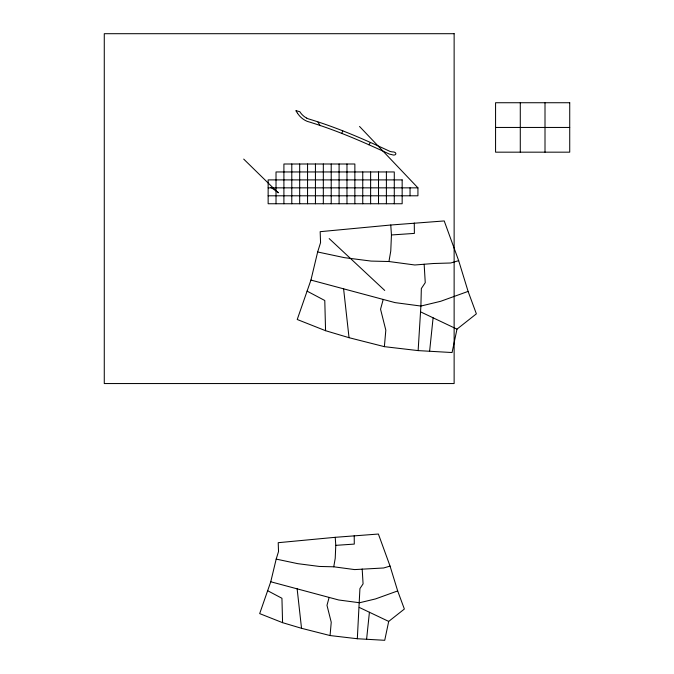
<?xml version="1.0" encoding="UTF-8"?>
<svg xmlns="http://www.w3.org/2000/svg" width="674" height="674" viewBox="0 0 674 674"><rect width="100%" height="100%" fill="white"/><g stroke="black" fill="none" stroke-linecap="round" stroke-linejoin="round"><path stroke-width="1.01" d="M335.222 537.313L335.778 545.35L335.222 558.342L333.748 566.8L319.316 566.446L297.807 563.675L276.188 559.1L270.754 581.772L259.684 613.61L282.575 622.666L301.531 628.303L330.066 635.548L357.321 638.741L384.728 640.3L388.696 621.411L404.366 609.043L397.677 590.929L390.061 566.101L378.392 534.035L335.222 537.313L278.21 542.696L278.531 551.534L276.188 559.1M390.76 225.015L391.451 234.965L390.76 251.057L388.94 261.52L371.062 261.082L344.422 257.653L317.656 251.983L310.933 280.072L297.226 319.493L325.567 330.698L349.039 337.691L384.374 346.655L418.133 350.606L452.069 352.536L456.98 329.148L476.375 313.84L468.101 291.404L458.665 260.653L444.217 220.946L390.76 225.015L320.167 231.679L320.563 242.623L317.656 251.983M357.321 638.741L359.924 588.604L363.075 583.878L362.182 568.999M418.133 350.606L420.896 306.047L421.343 288.531L425.252 282.667L424.148 264.242M330.066 635.548L331.237 622.237L326.983 605.311L329.139 597.375M384.374 346.655L385.823 330.176L380.549 309.206L383.228 299.391M366.622 639.003L369.419 612.253M429.641 350.935L433.104 317.808M341.769 133.46L342.763 130.916M368.83 144.75L370.464 142.517M468.101 291.404L440.678 301.295L420.896 306.047L395.057 302.618L310.933 280.072M397.677 590.929L375.536 598.916L359.562 602.75L338.693 599.986L270.754 581.772M458.665 260.653L450.704 262.995L433.492 263.509L414.805 264.983L388.94 261.52M390.061 566.101L383.632 567.98L354.642 569.589L333.748 566.8M391.451 234.965L414.375 233.406L414.283 223.027M335.778 545.35L354.288 544.095L354.221 535.712M495.567 127.453L569.724 127.453M268.142 187.852L417.931 187.852L417.931 195.797L268.142 195.797M297.546 113.266L297.849 113.704A24.828 24.828 0 0 0 300.343 116.754L301.708 118.001A20.456 20.456 0 0 0 305.339 120.461L306.864 121.194A23.506 23.506 0 0 0 307.327 121.387C335.576 129.863 362.646 141.658 389.277 154.043A36.741 36.741 0 0 0 391.4 154.531C396.792 156.772 397.736 151.532 391.948 151.852A34.045 34.045 0 0 1 389.976 151.406C363.488 138.979 336.495 127.293 308.355 118.851A21.054 21.054 0 0 1 307.934 118.675L306.712 118.102M420.534 311.843L456.98 329.148M359.267 607.434L388.696 621.411M307.091 291.134L324.784 300.503L325.567 330.698M267.654 590.71L281.943 598.276L282.575 622.666M270.864 187.364L278.311 192.444M329.182 238.579L384.728 290.452M243.702 159.089L278.21 192.848M359.537 126.459L417.931 187.852M317.959 122.129L320.184 125.693M343.572 288.565L349.039 337.691M297.116 588.638L301.531 628.303M545.005 102.734L545.005 152.172M520.286 102.734L520.286 152.172M410.045 187.852L410.045 195.797M394.282 203.75L394.282 171.954L276.02 171.954L276.02 203.75M386.396 171.954L386.396 203.75M378.51 171.954L378.51 203.75M370.624 171.954L370.624 203.75M362.747 171.954L362.747 203.75M354.861 203.75L354.861 164.001L283.906 164.001L283.906 203.75M346.975 164.001L346.975 203.75M339.089 164.001L339.089 203.75M331.212 164.001L331.212 203.75M323.326 164.001L323.326 203.75M315.44 164.001L315.44 203.75M307.555 164.001L307.555 203.75M299.677 164.001L299.677 203.75M291.791 164.001L291.791 203.75M297.546 113.266A39.968 39.968 0 0 1 295.835 110.612L299.846 111.732A18.788 18.788 0 0 0 302.297 114.816L303.477 115.911A17.718 17.718 0 0 0 306.619 118.051M454.133 33.7L104.276 33.7L104.276 383.548L454.133 383.548L454.133 33.7M569.724 102.734L495.567 102.734L495.567 152.172L569.724 152.172L569.724 102.734M402.159 179.899L268.142 179.899L268.142 203.75L402.159 203.75L402.159 179.899"/></g></svg>
